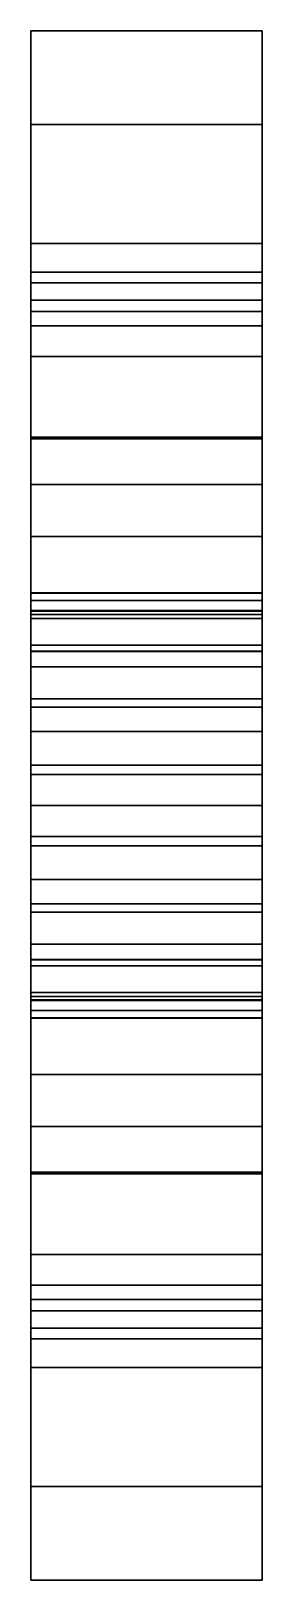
# Model space of a CAD drawing. Extents: x -0.65 to 0.65, y -0.5 to 0.5.
# Drawn here: x -0.65 to -0.5, y -0.502 to 0.502 of the extents above.
import ezdxf

# ---------------------------------------------------------------- set-up
doc = ezdxf.new("R2010")
doc.units = 0
doc.layers.add('WHEELS', color=1, linetype='CONTINUOUS')

msp = doc.modelspace()

# ---------------------------------------------------------------- linework, layer by layer
at = {"layer": 'WHEELS', "color": 1}
for points in [[(-0.65, 0.3278, 0.3907), (-0.65, 0.5023, 0.0886), (-0.65, 0.3644, 0.0642), (-0.65, 0.2378, 0.2834)], [(-0.5, 0.3278, 0.3907), (-0.5, 0.5023, 0.0886), (-0.65, 0.5023, 0.0886), (-0.65, 0.3278, 0.3907)], [(-0.5, 0.2378, 0.2834), (-0.5, 0.3644, 0.0642), (-0.5, 0.5023, 0.0886), (-0.5, 0.3278, 0.3907)], [(-0.65, 0.5023, 0.0886), (-0.65, 0.4417, -0.255), (-0.65, 0.3204, -0.185), (-0.65, 0.3644, 0.0642)], [(-0.5, 0.5023, 0.0886), (-0.5, 0.4417, -0.255), (-0.65, 0.4417, -0.255), (-0.65, 0.5023, 0.0886)], [(-0.5, 0.3644, 0.0642), (-0.5, 0.3204, -0.185), (-0.5, 0.4417, -0.255), (-0.5, 0.5023, 0.0886)], [(-0.65, 0.4417, -0.255), (-0.65, 0.1744, -0.4792), (-0.65, 0.1265, -0.3477), (-0.65, 0.3204, -0.185)], [(-0.5, 0.4417, -0.255), (-0.5, 0.1744, -0.4792), (-0.65, 0.1744, -0.4792), (-0.65, 0.4417, -0.255)], [(-0.5, 0.3204, -0.185), (-0.5, 0.1265, -0.3477), (-0.5, 0.1744, -0.4792), (-0.5, 0.4417, -0.255)], [(-0.5, 0.3644, 0.0642), (-0.5, 0.3111, 0.1565), (-0.65, 0.3111, 0.1565), (-0.65, 0.3644, 0.0642)], [(-0.5, 0.3459, -0.0407), (-0.5, 0.3644, 0.0642), (-0.65, 0.3644, 0.0642), (-0.65, 0.3459, -0.0407)], [(-0.65, 0.3459, -0.0407), (-0.65, 0.3389, -0.0801), (-0.65, 0.1261, -0.0425), (-0.65, 0.133, -0.0031)], [(-0.5, 0.133, -0.0031), (-0.5, 0.3459, -0.0407), (-0.65, 0.3459, -0.0407), (-0.65, 0.133, -0.0031)], [(-0.5, 0.1261, -0.0425), (-0.5, 0.3389, -0.0801), (-0.5, 0.3459, -0.0407), (-0.5, 0.133, -0.0031)], [(-0.5, 0.3389, -0.0801), (-0.5, 0.1261, -0.0425), (-0.65, 0.1261, -0.0425), (-0.65, 0.3389, -0.0801)], [(-0.5, 0.3204, -0.185), (-0.5, 0.3389, -0.0801), (-0.65, 0.3389, -0.0801), (-0.65, 0.3204, -0.185)], [(-0.65, 0, 0.51), (-0.65, 0.3278, 0.3907), (-0.65, 0.2378, 0.2834), (-0.65, 0, 0.37)], [(-0.5, 0, 0.51), (-0.5, 0.3278, 0.3907), (-0.65, 0.3278, 0.3907), (-0.65, 0, 0.51)], [(-0.5, 0, 0.37), (-0.5, 0.2378, 0.2834), (-0.5, 0.3278, 0.3907), (-0.5, 0, 0.51)], [(-0.5, 0.2388, -0.2535), (-0.5, 0.3204, -0.185), (-0.65, 0.3204, -0.185), (-0.65, 0.2388, -0.2535)], [(-0.65, 0.2911, 0.1912), (-0.65, 0.3111, 0.1565), (-0.65, 0.1239, 0.0485), (-0.65, 0.1039, 0.0831)], [(-0.5, 0.3111, 0.1565), (-0.5, 0.1239, 0.0485), (-0.65, 0.1239, 0.0485), (-0.65, 0.3111, 0.1565)], [(-0.5, 0.1239, 0.0485), (-0.5, 0.3111, 0.1565), (-0.5, 0.2911, 0.1912), (-0.5, 0.1039, 0.0831)], [(-0.5, 0.1039, 0.0831), (-0.5, 0.2911, 0.1912), (-0.65, 0.2911, 0.1912), (-0.65, 0.1039, 0.0831)], [(-0.5, 0.2911, 0.1912), (-0.5, 0.2378, 0.2834), (-0.65, 0.2378, 0.2834), (-0.65, 0.2911, 0.1912)], [(-0.65, 0.2388, -0.2535), (-0.65, 0.2082, -0.2792), (-0.65, 0.0692, -0.1136), (-0.65, 0.0999, -0.0879)], [(-0.5, 0.0999, -0.0879), (-0.5, 0.2388, -0.2535), (-0.65, 0.2388, -0.2535), (-0.65, 0.0999, -0.0879)], [(-0.5, 0.2378, 0.2834), (-0.5, 0.1377, 0.3199), (-0.65, 0.1377, 0.3199), (-0.65, 0.2378, 0.2834)], [(-0.5, 0.0692, -0.1136), (-0.5, 0.2082, -0.2792), (-0.5, 0.2388, -0.2535), (-0.5, 0.0999, -0.0879)], [(-0.5, 0.2082, -0.2792), (-0.5, 0.0692, -0.1136), (-0.65, 0.0692, -0.1136), (-0.65, 0.2082, -0.2792)], [(-0.5, 0.1265, -0.3477), (-0.5, 0.2082, -0.2792), (-0.65, 0.2082, -0.2792), (-0.65, 0.1265, -0.3477)], [(-0.5, 0.1744, -0.4792), (-0.5, -0.1744, -0.4792), (-0.65, -0.1744, -0.4792), (-0.65, 0.1744, -0.4792)], [(-0.65, 0.1744, -0.4792), (-0.65, -0.1744, -0.4792), (-0.65, -0.1265, -0.3477), (-0.65, 0.1265, -0.3477)], [(-0.5, 0.1265, -0.3477), (-0.5, -0.1265, -0.3477), (-0.5, -0.1744, -0.4792), (-0.5, 0.1744, -0.4792)], [(-0.5, 0.1239, 0.0485), (-0.5, 0.1379, 0.0243), (-0.65, 0.1379, 0.0243), (-0.65, 0.1239, 0.0485)], [(-0.5, 0.1379, 0.0243), (-0.5, 0.133, -0.0031), (-0.65, 0.133, -0.0031), (-0.65, 0.1379, 0.0243)], [(-0.65, 0, 0.14), (-0.65, 0.09, 0.1072), (-0.65, 0.1379, 0.0243), (-0.65, -0.09, 0.1072)], [(-0.65, -0.09, 0.1072), (-0.65, 0.1379, 0.0243), (-0.65, 0.1212, -0.07), (-0.65, -0.1379, 0.0243)], [(-0.65, 0.1001, 0.3336), (-0.65, 0.1377, 0.3199), (-0.65, 0.0638, 0.1168), (-0.65, 0.0262, 0.1305)], [(-0.5, 0.1377, 0.3199), (-0.5, 0.0638, 0.1168), (-0.65, 0.0638, 0.1168), (-0.65, 0.1377, 0.3199)], [(-0.5, -0.09, 0.1072), (-0.5, 0.1379, 0.0243), (-0.5, 0.09, 0.1072), (-0.5, 0, 0.14)], [(-0.5, -0.1379, 0.0243), (-0.5, 0.1212, -0.07), (-0.5, 0.1379, 0.0243), (-0.5, -0.09, 0.1072)], [(-0.5, 0.0638, 0.1168), (-0.5, 0.1377, 0.3199), (-0.5, 0.1001, 0.3336), (-0.5, 0.0262, 0.1305)], [(-0.5, 0.02, -0.3477), (-0.5, 0.1265, -0.3477), (-0.65, 0.1265, -0.3477), (-0.65, 0.02, -0.3477)], [(-0.5, 0.1261, -0.0425), (-0.5, 0.1212, -0.07), (-0.65, 0.1212, -0.07), (-0.65, 0.1261, -0.0425)], [(-0.5, 0.1212, -0.07), (-0.5, 0.0999, -0.0879), (-0.65, 0.0999, -0.0879), (-0.65, 0.1212, -0.07)], [(-0.65, -0.1379, 0.0243), (-0.65, 0.1212, -0.07), (-0.65, 0.0479, -0.1316), (-0.65, -0.1212, -0.07)], [(-0.5, -0.1212, -0.07), (-0.5, 0.0479, -0.1316), (-0.5, 0.1212, -0.07), (-0.5, -0.1379, 0.0243)], [(-0.5, 0.09, 0.1072), (-0.5, 0.1039, 0.0831), (-0.65, 0.1039, 0.0831), (-0.65, 0.09, 0.1072)], [(-0.5, 0.0262, 0.1305), (-0.5, 0.1001, 0.3336), (-0.65, 0.1001, 0.3336), (-0.65, 0.0262, 0.1305)], [(-0.5, 0.1001, 0.3336), (-0.5, 0, 0.37), (-0.65, 0, 0.37), (-0.65, 0.1001, 0.3336)], [(-0.5, 0.0638, 0.1168), (-0.5, 0.09, 0.1072), (-0.65, 0.09, 0.1072), (-0.65, 0.0638, 0.1168)], [(-0.5, 0.0692, -0.1136), (-0.5, 0.0479, -0.1316), (-0.65, 0.0479, -0.1316), (-0.65, 0.0692, -0.1136)], [(-0.5, 0.0479, -0.1316), (-0.5, 0.02, -0.1316), (-0.65, 0.02, -0.1316), (-0.65, 0.0479, -0.1316)], [(-0.65, -0.1212, -0.07), (-0.65, 0.0479, -0.1316), (-0.65, -0.0479, -0.1316)], [(-0.5, -0.0479, -0.1316), (-0.5, -0.0479, -0.1316), (-0.5, 0.0479, -0.1316), (-0.5, -0.1212, -0.07)], [(-0.5, 0, 0.14), (-0.5, 0.0262, 0.1305), (-0.65, 0.0262, 0.1305), (-0.65, 0, 0.14)], [(-0.5, 0.02, -0.1316), (-0.5, 0.02, -0.3477), (-0.65, 0.02, -0.3477), (-0.65, 0.02, -0.1316)], [(-0.65, 0.02, -0.3477), (-0.65, -0.02, -0.3477), (-0.65, -0.02, -0.1316), (-0.65, 0.02, -0.1316)], [(-0.5, -0.02, -0.1316), (-0.5, -0.02, -0.3477), (-0.5, 0.02, -0.3477), (-0.5, 0.02, -0.1316)], [(-0.65, -0.3278, 0.3907), (-0.65, 0, 0.51), (-0.65, 0, 0.37), (-0.65, -0.2378, 0.2834)], [(-0.5, 0, 0.37), (-0.5, -0.1001, 0.3336), (-0.65, -0.1001, 0.3336), (-0.65, 0, 0.37)], [(-0.5, -0.3278, 0.3907), (-0.5, 0, 0.51), (-0.65, 0, 0.51), (-0.65, -0.3278, 0.3907)], [(-0.5, -0.0262, 0.1305), (-0.5, 0, 0.14), (-0.65, 0, 0.14), (-0.65, -0.0262, 0.1305)], [(-0.5, -0.2378, 0.2834), (-0.5, 0, 0.37), (-0.5, 0, 0.51), (-0.5, -0.3278, 0.3907)], [(-0.5, -0.02, -0.3477), (-0.5, -0.02, -0.1316), (-0.65, -0.02, -0.1316), (-0.65, -0.02, -0.3477)], [(-0.5, -0.02, -0.1316), (-0.5, -0.0479, -0.1316), (-0.65, -0.0479, -0.1316), (-0.65, -0.02, -0.1316)], [(-0.5, -0.1265, -0.3477), (-0.5, -0.02, -0.3477), (-0.65, -0.02, -0.3477), (-0.65, -0.1265, -0.3477)], [(-0.65, -0.1377, 0.3199), (-0.65, -0.1001, 0.3336), (-0.65, -0.0262, 0.1305), (-0.65, -0.0638, 0.1168)], [(-0.5, -0.1001, 0.3336), (-0.5, -0.0262, 0.1305), (-0.65, -0.0262, 0.1305), (-0.65, -0.1001, 0.3336)], [(-0.5, -0.0262, 0.1305), (-0.5, -0.1001, 0.3336), (-0.5, -0.1377, 0.3199), (-0.5, -0.0638, 0.1168)], [(-0.5, -0.0479, -0.1316), (-0.5, -0.0692, -0.1136), (-0.65, -0.0692, -0.1136), (-0.65, -0.0479, -0.1316)], [(-0.5, -0.0638, 0.1168), (-0.5, -0.1377, 0.3199), (-0.65, -0.1377, 0.3199), (-0.65, -0.0638, 0.1168)], [(-0.5, -0.09, 0.1072), (-0.5, -0.0638, 0.1168), (-0.65, -0.0638, 0.1168), (-0.65, -0.09, 0.1072)], [(-0.65, -0.2082, -0.2792), (-0.65, -0.2388, -0.2535), (-0.65, -0.0999, -0.0879), (-0.65, -0.0692, -0.1136)], [(-0.5, -0.0692, -0.1136), (-0.5, -0.2082, -0.2792), (-0.65, -0.2082, -0.2792), (-0.65, -0.0692, -0.1136)], [(-0.5, -0.0999, -0.0879), (-0.5, -0.2388, -0.2535), (-0.5, -0.2082, -0.2792), (-0.5, -0.0692, -0.1136)], [(-0.5, -0.1039, 0.0831), (-0.5, -0.09, 0.1072), (-0.65, -0.09, 0.1072), (-0.65, -0.1039, 0.0831)], [(-0.5, -0.2388, -0.2535), (-0.5, -0.0999, -0.0879), (-0.65, -0.0999, -0.0879), (-0.65, -0.2388, -0.2535)], [(-0.5, -0.0999, -0.0879), (-0.5, -0.1212, -0.07), (-0.65, -0.1212, -0.07), (-0.65, -0.0999, -0.0879)], [(-0.65, -0.3111, 0.1565), (-0.65, -0.2911, 0.1912), (-0.65, -0.1039, 0.0831), (-0.65, -0.1239, 0.0485)], [(-0.5, -0.2911, 0.1912), (-0.5, -0.1039, 0.0831), (-0.65, -0.1039, 0.0831), (-0.65, -0.2911, 0.1912)], [(-0.5, -0.1039, 0.0831), (-0.5, -0.2911, 0.1912), (-0.5, -0.3111, 0.1565), (-0.5, -0.1239, 0.0485)], [(-0.5, -0.1212, -0.07), (-0.5, -0.1261, -0.0425), (-0.65, -0.1261, -0.0425), (-0.65, -0.1212, -0.07)], [(-0.5, -0.1239, 0.0485), (-0.5, -0.3111, 0.1565), (-0.65, -0.3111, 0.1565), (-0.65, -0.1239, 0.0485)], [(-0.5, -0.1379, 0.0243), (-0.5, -0.1239, 0.0485), (-0.65, -0.1239, 0.0485), (-0.65, -0.1379, 0.0243)], [(-0.65, -0.3389, -0.0801), (-0.65, -0.3459, -0.0407), (-0.65, -0.133, -0.0031), (-0.65, -0.1261, -0.0425)], [(-0.5, -0.1261, -0.0425), (-0.5, -0.3389, -0.0801), (-0.65, -0.3389, -0.0801), (-0.65, -0.1261, -0.0425)], [(-0.65, -0.1744, -0.4792), (-0.65, -0.4417, -0.255), (-0.65, -0.3204, -0.185), (-0.65, -0.1265, -0.3477)], [(-0.5, -0.2082, -0.2792), (-0.5, -0.1265, -0.3477), (-0.65, -0.1265, -0.3477), (-0.65, -0.2082, -0.2792)], [(-0.5, -0.133, -0.0031), (-0.5, -0.3459, -0.0407), (-0.5, -0.3389, -0.0801), (-0.5, -0.1261, -0.0425)], [(-0.5, -0.1265, -0.3477), (-0.5, -0.3204, -0.185), (-0.5, -0.4417, -0.255), (-0.5, -0.1744, -0.4792)], [(-0.5, -0.3459, -0.0407), (-0.5, -0.133, -0.0031), (-0.65, -0.133, -0.0031), (-0.65, -0.3459, -0.0407)], [(-0.5, -0.133, -0.0031), (-0.5, -0.1379, 0.0243), (-0.65, -0.1379, 0.0243), (-0.65, -0.133, -0.0031)], [(-0.5, -0.1377, 0.3199), (-0.5, -0.2378, 0.2834), (-0.65, -0.2378, 0.2834), (-0.65, -0.1377, 0.3199)], [(-0.5, -0.1744, -0.4792), (-0.5, -0.4417, -0.255), (-0.65, -0.4417, -0.255), (-0.65, -0.1744, -0.4792)], [(-0.65, -0.5023, 0.0886), (-0.65, -0.3278, 0.3907), (-0.65, -0.2378, 0.2834), (-0.65, -0.3644, 0.0642)], [(-0.5, -0.2378, 0.2834), (-0.5, -0.2911, 0.1912), (-0.65, -0.2911, 0.1912), (-0.65, -0.2378, 0.2834)], [(-0.5, -0.3204, -0.185), (-0.5, -0.2388, -0.2535), (-0.65, -0.2388, -0.2535), (-0.65, -0.3204, -0.185)], [(-0.5, -0.3644, 0.0642), (-0.5, -0.2378, 0.2834), (-0.5, -0.3278, 0.3907), (-0.5, -0.5023, 0.0886)], [(-0.5, -0.3111, 0.1565), (-0.5, -0.3644, 0.0642), (-0.65, -0.3644, 0.0642), (-0.65, -0.3111, 0.1565)], [(-0.65, -0.4417, -0.255), (-0.65, -0.5023, 0.0886), (-0.65, -0.3644, 0.0642), (-0.65, -0.3204, -0.185)], [(-0.5, -0.3389, -0.0801), (-0.5, -0.3204, -0.185), (-0.65, -0.3204, -0.185), (-0.65, -0.3389, -0.0801)], [(-0.5, -0.3204, -0.185), (-0.5, -0.3644, 0.0642), (-0.5, -0.5023, 0.0886), (-0.5, -0.4417, -0.255)], [(-0.5, -0.5023, 0.0886), (-0.5, -0.3278, 0.3907), (-0.65, -0.3278, 0.3907), (-0.65, -0.5023, 0.0886)], [(-0.5, -0.3644, 0.0642), (-0.5, -0.3459, -0.0407), (-0.65, -0.3459, -0.0407), (-0.65, -0.3644, 0.0642)], [(-0.5, -0.4417, -0.255), (-0.5, -0.5023, 0.0886), (-0.65, -0.5023, 0.0886), (-0.65, -0.4417, -0.255)]]:
    msp.add_3dface(points, dxfattribs=at)

doc.saveas('drawing.dxf')
